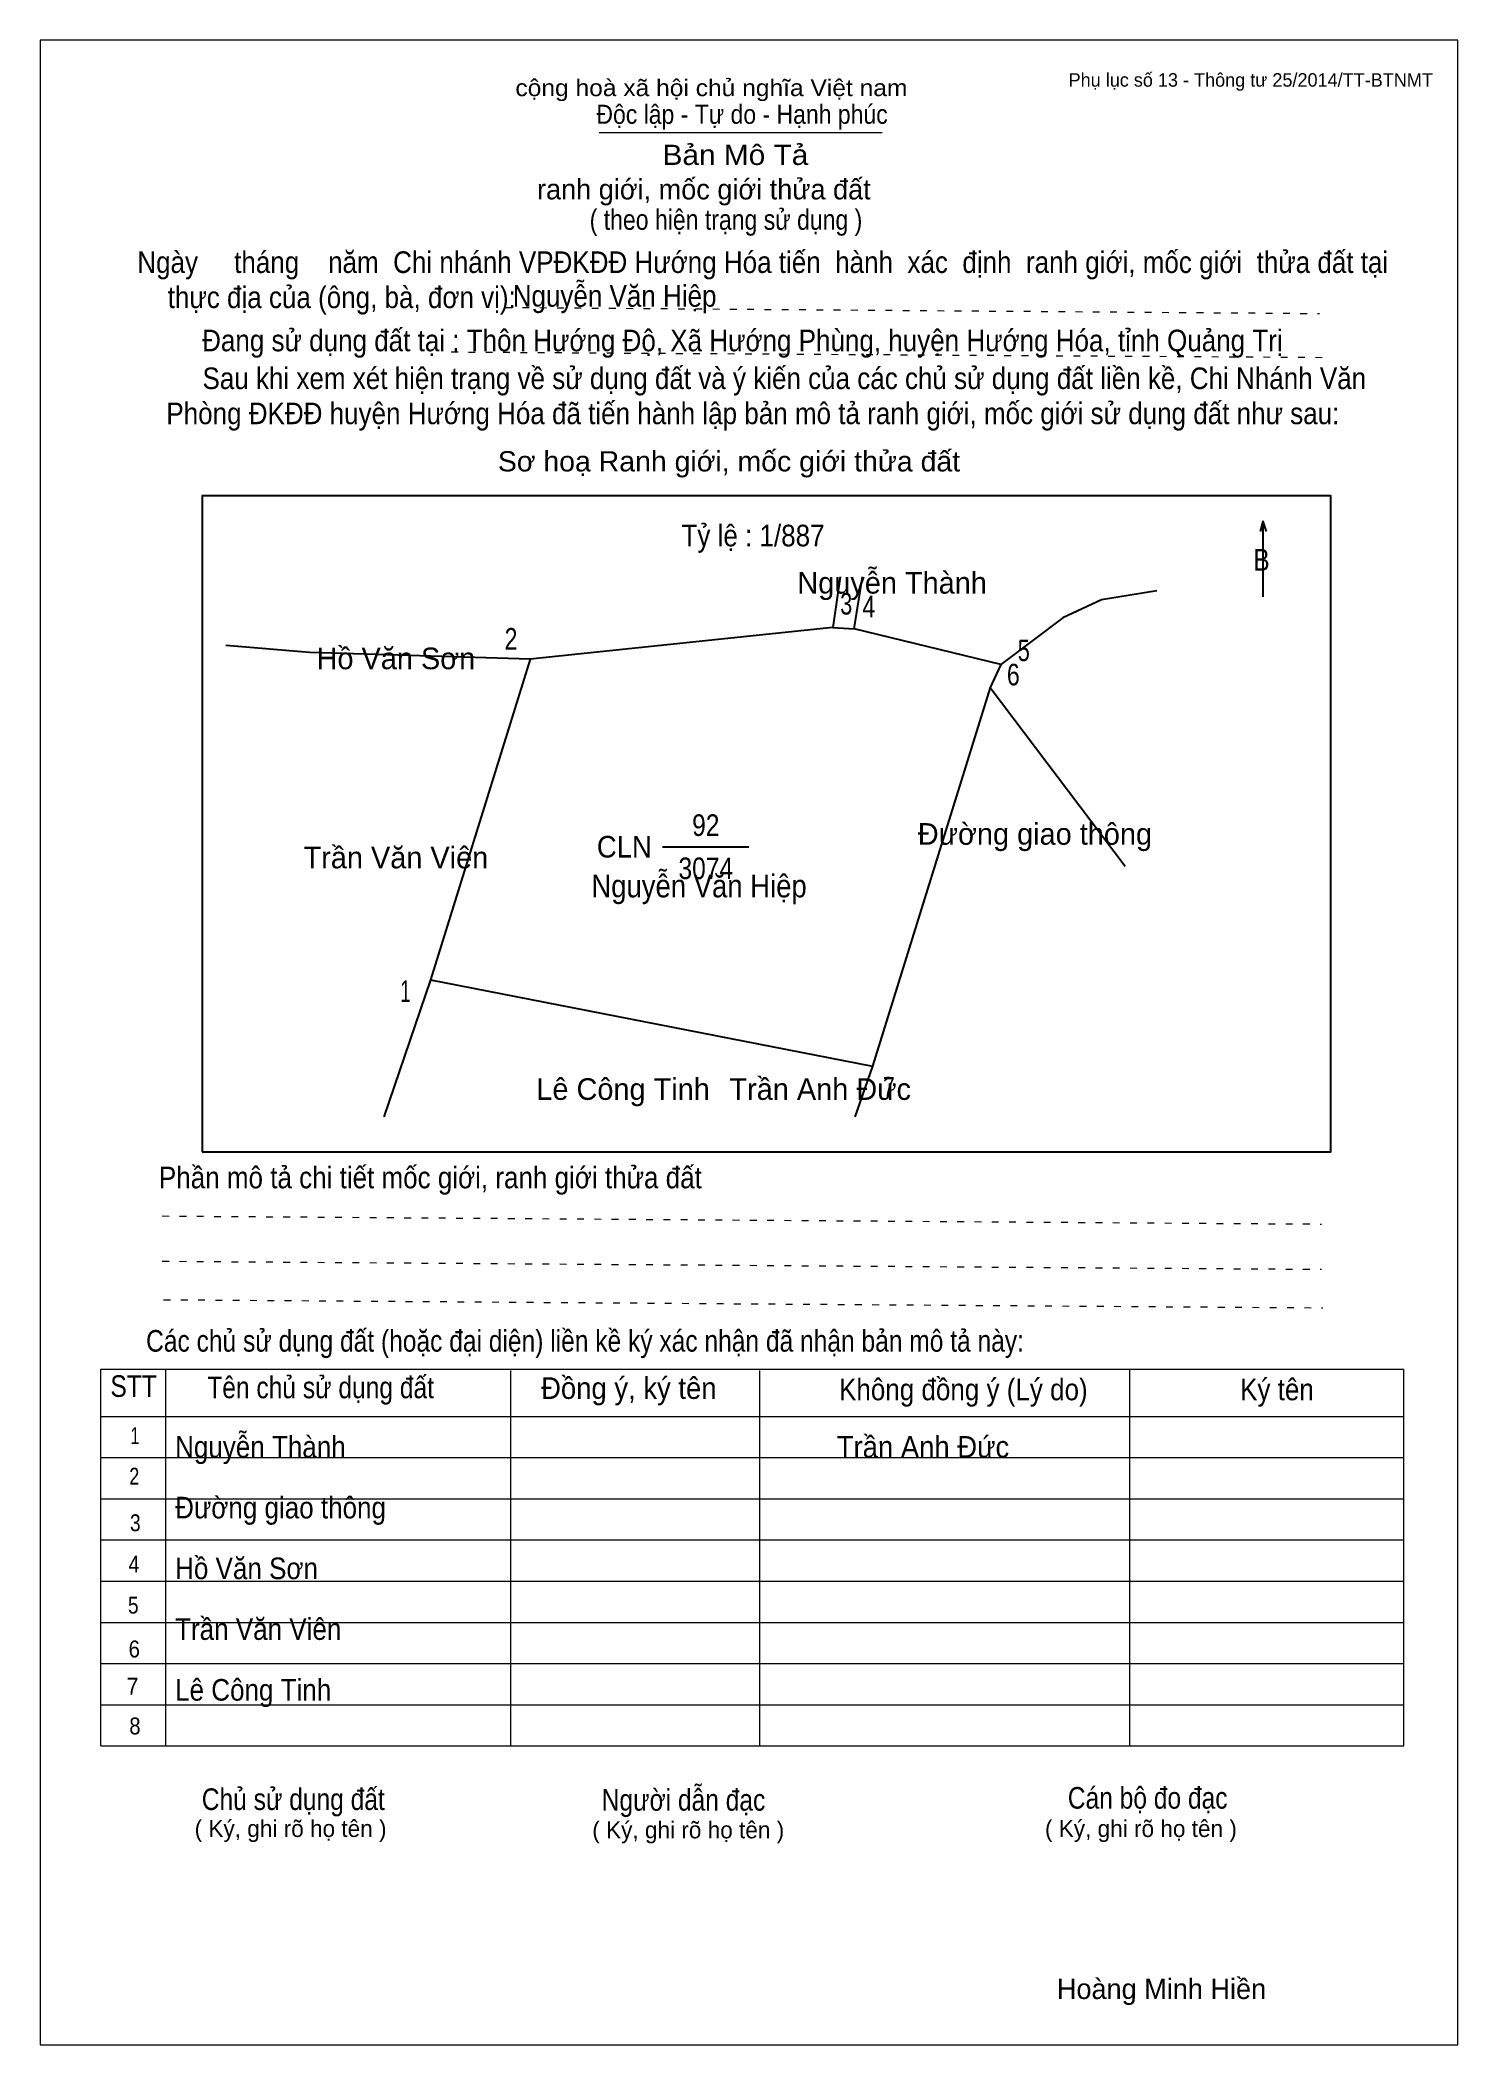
# Model space of a CAD drawing. Header units: centimetres. Extents: x 0 to 21, y 0 to 29.7.
import ezdxf
from ezdxf.enums import TextEntityAlignment as Align

# ---------------------------------------------------------------- set-up
doc = ezdxf.new("R2010")
doc.units = ezdxf.units.CM
doc.header["$LTSCALE"] = 0.13
doc.linetypes.add('DOTTED', pattern=[1.5, 0.3, -1.2])
for name, color, linetype, lineweight in [('1', 7, 'Continuous', 13), ('33', 7, 'Continuous', 25), ('6', 7, 'Continuous', 25), ('62', 7, 'Continuous', 13)]:
    doc.layers.add(name, color=color, linetype=linetype, lineweight=lineweight)
for name, color, linetype in [('2', 7, 'Continuous'), ('32', 7, 'Continuous'), ('34', 7, 'Continuous'), ('51', 7, 'Continuous'), ('63', 7, 'Continuous')]:
    doc.layers.add(name, color=color, linetype=linetype)

msp = doc.modelspace()

# ---------------------------------------------------------------- linework, layer by layer
at = {"layer": '1'}
msp.add_lwpolyline([(21, 0), (21, 29.7), (0, 29.7), (0, 0)], close=True, dxfattribs=at)
at = {"layer": '33'}
msp.add_line((9.22, 17.75), (10.5, 17.75), dxfattribs=at)
at = {"layer": '6'}
for p, q in [((11.85, 21.75), (11.74, 21)), ((12.06, 20.98), (12.18, 21.75)), ((11.74, 21), (7.26, 20.53)), ((11.74, 21), (12.06, 20.98)), ((14.23, 20.45), (12.06, 20.98)), ((7.26, 20.53), (5.78, 15.78)), ((14.23, 20.45), (14.07, 20.11)), ((14.07, 20.11), (12.33, 14.5)), ((14.07, 20.11), (16.07, 17.46)), ((5.78, 15.78), (5.09, 13.75)), ((5.78, 15.78), (12.33, 14.5)), ((12.33, 14.5), (12.07, 13.75))]:
    msp.add_line(p, q, dxfattribs=at)
for points in [[(16.54, 21.54), (15.72, 21.41), (15.15, 21.14), (14.23, 20.45)], [(7.26, 20.53), (3.99, 20.63), (2.75, 20.73)]]:
    msp.add_lwpolyline(points, dxfattribs=at)
at = {"layer": '62'}
for p, q in [((8.28, 28.33), (12.47, 28.33)), ((0.9, 10.01), (20.2, 10.01)), ((0.9, 4.43), (0.9, 10.01)), ((1.86, 4.43), (1.86, 10.01)), ((6.97, 4.43), (6.97, 9.99)), ((10.66, 4.43), (10.66, 9.99)), ((16.14, 4.43), (16.14, 10.01)), ((20.2, 4.43), (20.2, 10.01)), ((0.9, 9.31), (20.2, 9.31)), ((0.9, 8.7), (20.2, 8.7)), ((0.9, 8.09), (20.2, 8.09)), ((0.9, 7.48), (20.2, 7.48)), ((0.9, 6.87), (20.2, 6.87)), ((0.9, 6.26), (20.2, 6.26)), ((0.9, 5.65), (20.2, 5.65)), ((0.9, 5.04), (20.2, 5.04)), ((0.9, 4.43), (20.2, 4.43))]:
    msp.add_line(p, q, dxfattribs=at)
at = {"layer": '62', "linetype": 'DOTTED'}
for p, q in [((6.89, 25.74), (18.95, 25.65)), ((6.09, 25.08), (19.04, 25)), ((1.81, 12.28), (18.98, 12.16)), ((1.81, 11.61), (18.98, 11.49)), ((1.83, 11.04), (19, 10.92))]:
    msp.add_line(p, q, dxfattribs=at)
at = {"layer": '62', "lineweight": 25}
for p, q in [((18.11, 22.58), (18.11, 21.45)), ((18.11, 22.57), (18.07, 22.42)), ((18.11, 22.57), (18.16, 22.42))]:
    msp.add_line(p, q, dxfattribs=at)
msp.add_lwpolyline([(2.4, 13.23), (19.12, 13.23), (19.12, 22.95), (2.4, 22.95)], close=True, dxfattribs=at)

# ---------------------------------------------------------------- texts
at = {"layer": '2', "width": 0.9}
msp.add_text('Nguyễn Văn Hiệp', height=0.3382, dxfattribs=at).set_placement((9.76, 17), align=Align.CENTER)
at = {"layer": '32'}
for s, width, p in [('3', 0.75, (11.94, 21.19)), ('4', 0.8, (12.275, 21.15)), ('2', 0.8, (6.975, 20.67)), ('5', 0.75, (14.57, 20.5)), ('6', 0.8, (14.415, 20.14)), ('1', 0.65, (5.41, 15.45)), ('7', 0.75, (12.57, 14.02))]:
    msp.add_text(s, height=0.32, dxfattribs=dict(at, width=width)).set_placement(p, align=Align.CENTER)
at = {"layer": '33'}
for s, p in [('Nguyễn Thành', (12.62, 21.5)), ('Hồ Văn Sơn', (5.27, 20.38)), ('Đường giao thông', (14.735, 17.78)), ('Trần Văn Viên', (5.27, 17.43)), ('Lê Công Tinh', (8.635, 14)), ('Trần Anh Đức', (11.555, 14))]:
    msp.add_text(s, height=0.32, dxfattribs=at).set_placement(p, align=Align.CENTER)
at = {"layer": '33', "width": 0.85}
for s, p in [('92', (9.86, 17.91)), ('3074', (9.86, 17.27))]:
    msp.add_text(s, height=0.32, dxfattribs=at).set_placement(p, align=Align.CENTER)
at = {"layer": '33', "width": 0.95}
msp.add_text('CLN', height=0.32, dxfattribs=at).set_placement((9.06, 17.59), align=Align.RIGHT)
at = {"layer": '34'}
for s, width, p in [('Nguyễn Văn Hiệp', 0.9, (7, 25.75)), ('Nguyễn Thành', 0.9, (2, 8.7)), ('Trần Anh Đức', 0.95, (11.8, 8.7)), ('Đường giao thông', 0.9, (2, 7.8)), ('Hồ Văn Sơn', 0.9, (2, 6.9)), ('Trần Văn Viên', 0.9, (2, 6)), ('Lê Công Tinh', 0.9, (2, 5.1))]:
    msp.add_text(s, height=0.32, dxfattribs=dict(at, width=width)).set_placement(p)
at = {"layer": '51', "width": 0.9}
msp.add_text('Tỷ lệ : 1/887', height=0.32, dxfattribs=at).set_placement((9.5, 22.2))
at = {"layer": '62'}
for s, height, width, p in [('cộng hoà xã hội chủ nghĩa Việt nam', 0.2474, 1.1, (7.04, 28.87)), ('Độc lập - Tự do - Hạnh phúc', 0.2828, 0.9, (8.24, 28.46)), ('Bản Mô Tả', 0.3, 1.1, (9.22, 27.85)), ('( theo hiện trạng sử dụng )', 0.3, 0.85, (8.14, 26.89)), ('Ngày     tháng    năm  Chi nhánh VPĐKĐĐ Hướng Hóa tiến  hành  xác  định  ranh giới, mốc giới  thửa đất tại ', 0.32, 0.9, (1.44, 26.25)), ('thực địa của (ông, bà, đơn vị): ', 0.32, 0.9, (1.89, 25.73)), ('Đang sử dụng đất tại : Thôn Hướng Độ, Xã Hướng Phùng, huyện Hướng Hóa, tỉnh Quảng Trị', 0.32, 0.9, (2.4, 25.09)), ('     Sau khi xem xét hiện trạng về sử dụng đất và ý kiến của các chủ sử dụng đất liền kề, Chi Nhánh Văn ', 0.32, 0.9, (1.87, 24.53)), ('Phòng ĐKĐĐ huyện Hướng Hóa đã tiến hành lập bản mô tả ranh giới, mốc giới sử dụng đất như sau:', 0.32, 0.9, (1.87, 24.01)), ('Sơ hoạ Ranh giới, mốc giới thửa đất', 0.3, 1.05, (6.78, 23.31)), ('B', 0.32, 0.85, (17.97, 21.84)), ('Phần mô tả chi tiết mốc giới, ranh giới thửa đất ', 0.32, 0.9, (1.76, 12.69)), ('Các chủ sử dụng đất (hoặc đại diện) liền kề ký xác nhận đã nhận bản mô tả này:', 0.32, 0.85, (1.57, 10.27))]:
    msp.add_text(s, height=height, dxfattribs=dict(at, width=width)).set_placement(p)
msp.add_text('ranh giới, mốc giới thửa đất', height=0.3, dxfattribs=at).set_placement((7.36, 27.34))
for s, height, width, p in [('STT', 0.32, 0.85, (1.385, 9.6)), ('Tên chủ sử dụng đất', 0.32, 0.85, (4.155, 9.58)), ('Đồng ý, ký tên', 0.32, 0.95, (8.72, 9.57)), ('Không đồng ý (Lý do)', 0.32, 0.9, (13.675, 9.55)), ('Ký tên', 0.32, 0.9, (18.32, 9.55)), ('1', 0.25, 0.7, (1.405, 8.9)), ('2', 0.25, 0.8, (1.395, 8.3)), ('3', 0.25, 0.85, (1.41, 7.61)), ('4', 0.25, 0.85, (1.39, 7)), ('5', 0.25, 0.85, (1.38, 6.39)), ('6', 0.25, 0.9, (1.395, 5.74)), ('7', 0.25, 0.95, (1.37, 5.19)), ('8', 0.25, 0.9, (1.405, 4.6)), ('Người dẫn đạc', 0.32, 0.85, (9.53, 3.47)), ('Chủ sử dụng đất', 0.32, 0.85, (3.75, 3.48)), ('Cán bộ đo đạc', 0.32, 0.85, (16.405, 3.5))]:
    msp.add_text(s, height=height, dxfattribs=dict(at, width=width)).set_placement(p, align=Align.CENTER)
for p in [(3.71, 3.08), (9.6, 3.06), (16.305, 3.08)]:
    msp.add_text('( Ký, ghi rõ họ tên )', height=0.25, dxfattribs=at).set_placement(p, align=Align.CENTER)
at = {"layer": '63'}
msp.add_text('Phụ lục số 13 - Thông tư 25/2014/TT-BTNMT', height=0.2, dxfattribs=at).set_placement((20.63, 29.01), align=Align.RIGHT)
msp.add_text('Hoàng Minh Hiền', height=0.3, dxfattribs=at).set_placement((16.61, 0.68), align=Align.CENTER)

doc.saveas('drawing.dxf')
